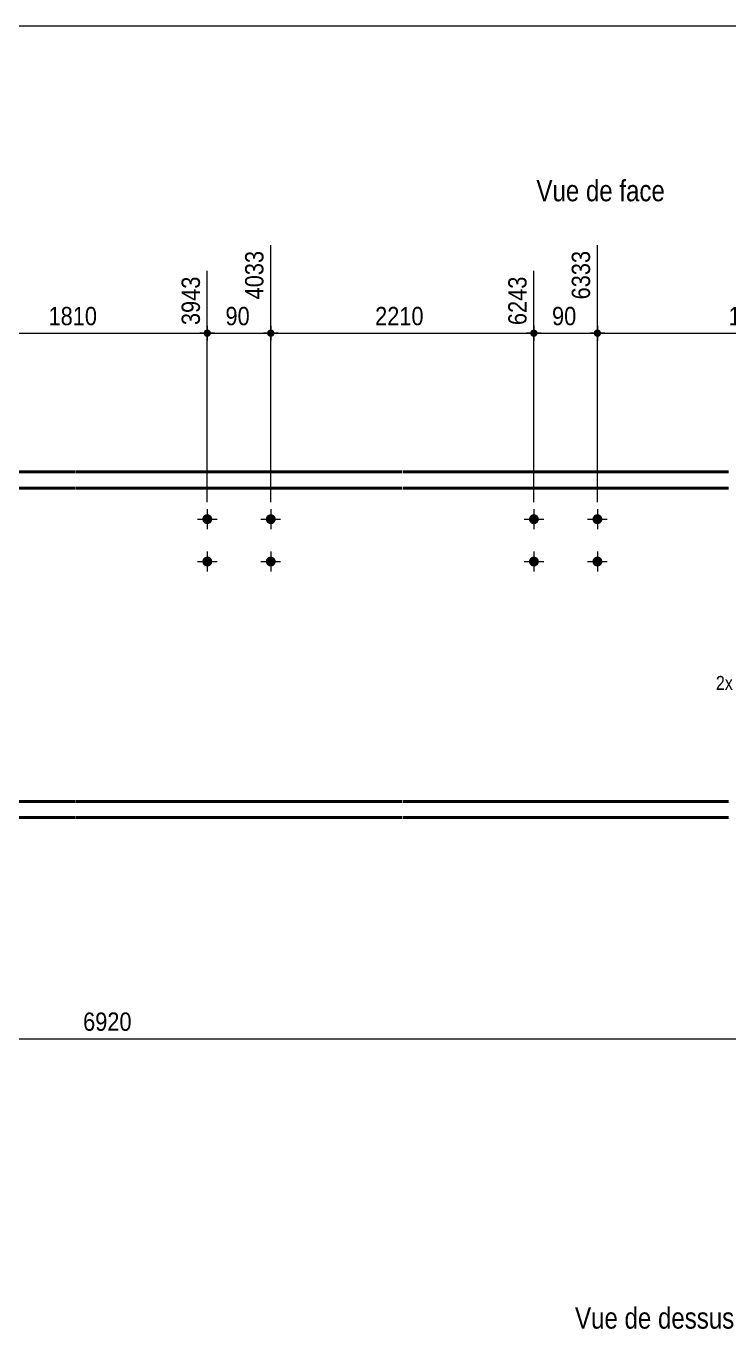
# Model space of a CAD drawing. Header units: millimetres. Extents: x 2 to 584, y 5 to 405.
# Drawn here: x 203.2 to 302.8, y 220.3 to 405 of the extents above; entities that cross this region are included whole.
import ezdxf

# ---------------------------------------------------------------- set-up
doc = ezdxf.new("R2010")
doc.units = ezdxf.units.MM
for name, color, linetype, lineweight in [('Autre type objet', 1, 'Continuous', 0), ('Boulon', 7, 'Continuous', 0), ('Cotation', 7, 'Continuous', 0), ('Feuille dessin', 5, 'Continuous', 0), ('Piece', 2, 'Continuous', 0), ('Repère pièce', 3, 'Continuous', 0)]:
    doc.layers.add(name, color=color, linetype=linetype, lineweight=lineweight)
doc.styles.add('ARIAL', font='ARIAL.TTF')
doc.styles.add('COMIC_SANS_MS', font='COMIC.TTF')

# ---------------------------------------------------------------- blocks, each defined once
blk = doc.blocks.new('*A10')
at = {"layer": 'Boulon'}
for points in [[(238.57, 335.08), (238.57, 335.04), (238.57, 335.01), (238.56, 334.97), (238.55, 334.94), (238.54, 334.91), (238.53, 334.87), (238.52, 334.84), (238.51, 334.81), (238.49, 334.78), (238.47, 334.75), (238.46, 334.72), (238.44, 334.69), (238.41, 334.67), (238.39, 334.64), (238.37, 334.62), (238.34, 334.59), (238.32, 334.57), (238.29, 334.55), (238.26, 334.53), (238.23, 334.51), (238.2, 334.49), (238.17, 334.48), (238.14, 334.46), (238.11, 334.45), (238.08, 334.44), (238.04, 334.43), (238.01, 334.42), (237.98, 334.42), (237.94, 334.41), (237.91, 334.41), (237.87, 334.41), (237.84, 334.41), (237.8, 334.41), (237.77, 334.42), (237.74, 334.42), (237.7, 334.43), (237.67, 334.44), (237.64, 334.45), (237.61, 334.46), (237.57, 334.48), (237.54, 334.49), (237.51, 334.51), (237.48, 334.53), (237.46, 334.55), (237.43, 334.57), (237.4, 334.59), (237.38, 334.62), (237.35, 334.64), (237.33, 334.67), (237.31, 334.69), (237.29, 334.72), (237.27, 334.75), (237.26, 334.78), (237.24, 334.81), (237.23, 334.84), (237.21, 334.87), (237.2, 334.91), (237.19, 334.94), (237.19, 334.97), (237.18, 335.01), (237.18, 335.04), (237.17, 335.08), (237.17, 335.11), (237.17, 335.14), (237.18, 335.18), (237.18, 335.21), (237.19, 335.25), (237.19, 335.28), (237.2, 335.31), (237.21, 335.35), (237.23, 335.38), (237.24, 335.41), (237.26, 335.44), (237.27, 335.47), (237.29, 335.5), (237.31, 335.53), (237.33, 335.55), (237.35, 335.58), (237.38, 335.61), (237.4, 335.63), (237.43, 335.65), (237.46, 335.67), (237.48, 335.69), (237.51, 335.71), (237.54, 335.73), (237.57, 335.74), (237.61, 335.76), (237.64, 335.77), (237.67, 335.78), (237.7, 335.79), (237.74, 335.8), (237.77, 335.8), (237.8, 335.81), (237.84, 335.81), (237.87, 335.81), (237.91, 335.81), (237.94, 335.81), (237.98, 335.8), (238.01, 335.8), (238.04, 335.79), (238.08, 335.78), (238.11, 335.77), (238.14, 335.76), (238.17, 335.74), (238.2, 335.73), (238.23, 335.71), (238.26, 335.69), (238.29, 335.67), (238.32, 335.65), (238.34, 335.63), (238.37, 335.61), (238.39, 335.58), (238.41, 335.55), (238.44, 335.53), (238.46, 335.5), (238.47, 335.47), (238.49, 335.44), (238.51, 335.41), (238.52, 335.38), (238.53, 335.35), (238.54, 335.31), (238.55, 335.28), (238.56, 335.25), (238.57, 335.21), (238.57, 335.18), (238.57, 335.14), (238.57, 335.11)], [(238.57, 329.08), (238.57, 329.04), (238.57, 329.01), (238.56, 328.97), (238.55, 328.94), (238.54, 328.91), (238.53, 328.87), (238.52, 328.84), (238.51, 328.81), (238.49, 328.78), (238.47, 328.75), (238.46, 328.72), (238.44, 328.69), (238.41, 328.67), (238.39, 328.64), (238.37, 328.62), (238.34, 328.59), (238.32, 328.57), (238.29, 328.55), (238.26, 328.53), (238.23, 328.51), (238.2, 328.49), (238.17, 328.48), (238.14, 328.46), (238.11, 328.45), (238.08, 328.44), (238.04, 328.43), (238.01, 328.42), (237.98, 328.42), (237.94, 328.41), (237.91, 328.41), (237.87, 328.41), (237.84, 328.41), (237.8, 328.41), (237.77, 328.42), (237.74, 328.42), (237.7, 328.43), (237.67, 328.44), (237.64, 328.45), (237.61, 328.46), (237.57, 328.48), (237.54, 328.49), (237.51, 328.51), (237.48, 328.53), (237.46, 328.55), (237.43, 328.57), (237.4, 328.59), (237.38, 328.62), (237.35, 328.64), (237.33, 328.67), (237.31, 328.69), (237.29, 328.72), (237.27, 328.75), (237.26, 328.78), (237.24, 328.81), (237.23, 328.84), (237.21, 328.87), (237.2, 328.91), (237.19, 328.94), (237.19, 328.97), (237.18, 329.01), (237.18, 329.04), (237.17, 329.08), (237.17, 329.11), (237.17, 329.14), (237.18, 329.18), (237.18, 329.21), (237.19, 329.25), (237.19, 329.28), (237.2, 329.31), (237.21, 329.35), (237.23, 329.38), (237.24, 329.41), (237.26, 329.44), (237.27, 329.47), (237.29, 329.5), (237.31, 329.53), (237.33, 329.55), (237.35, 329.58), (237.38, 329.61), (237.4, 329.63), (237.43, 329.65), (237.46, 329.67), (237.48, 329.69), (237.51, 329.71), (237.54, 329.73), (237.57, 329.74), (237.61, 329.76), (237.64, 329.77), (237.67, 329.78), (237.7, 329.79), (237.74, 329.8), (237.77, 329.8), (237.8, 329.81), (237.84, 329.81), (237.87, 329.81), (237.91, 329.81), (237.94, 329.81), (237.98, 329.8), (238.01, 329.8), (238.04, 329.79), (238.08, 329.78), (238.11, 329.77), (238.14, 329.76), (238.17, 329.74), (238.2, 329.73), (238.23, 329.71), (238.26, 329.69), (238.29, 329.67), (238.32, 329.65), (238.34, 329.63), (238.37, 329.61), (238.39, 329.58), (238.41, 329.55), (238.44, 329.53), (238.46, 329.5), (238.47, 329.47), (238.49, 329.44), (238.51, 329.41), (238.52, 329.38), (238.53, 329.35), (238.54, 329.31), (238.55, 329.28), (238.56, 329.25), (238.57, 329.21), (238.57, 329.18), (238.57, 329.14), (238.57, 329.11)]]:
    blk.add_hatch(color=256, dxfattribs=at).paths.add_polyline_path(points, flags=17)
at = {"layer": 'Boulon', "linetype": 'Continuous', "lineweight": 0}
for p, q in [((237.87, 336.51), (237.87, 333.71)), ((236.47, 335.11), (239.27, 335.11)), ((236.47, 329.11), (239.27, 329.11)), ((237.87, 330.51), (237.87, 327.71))]:
    blk.add_line(p, q, dxfattribs=at)
blk = doc.blocks.new('*A11')
at = {"layer": 'Boulon'}
for points in [[(229.57, 335.08), (229.57, 335.04), (229.57, 335.01), (229.56, 334.97), (229.55, 334.94), (229.54, 334.91), (229.53, 334.87), (229.52, 334.84), (229.51, 334.81), (229.49, 334.78), (229.47, 334.75), (229.46, 334.72), (229.44, 334.69), (229.41, 334.67), (229.39, 334.64), (229.37, 334.62), (229.34, 334.59), (229.32, 334.57), (229.29, 334.55), (229.26, 334.53), (229.23, 334.51), (229.2, 334.49), (229.17, 334.48), (229.14, 334.46), (229.11, 334.45), (229.08, 334.44), (229.04, 334.43), (229.01, 334.42), (228.98, 334.42), (228.94, 334.41), (228.91, 334.41), (228.87, 334.41), (228.84, 334.41), (228.8, 334.41), (228.77, 334.42), (228.74, 334.42), (228.7, 334.43), (228.67, 334.44), (228.64, 334.45), (228.61, 334.46), (228.57, 334.48), (228.54, 334.49), (228.51, 334.51), (228.48, 334.53), (228.46, 334.55), (228.43, 334.57), (228.4, 334.59), (228.38, 334.62), (228.35, 334.64), (228.33, 334.67), (228.31, 334.69), (228.29, 334.72), (228.27, 334.75), (228.26, 334.78), (228.24, 334.81), (228.23, 334.84), (228.21, 334.87), (228.2, 334.91), (228.19, 334.94), (228.19, 334.97), (228.18, 335.01), (228.18, 335.04), (228.17, 335.08), (228.17, 335.11), (228.17, 335.14), (228.18, 335.18), (228.18, 335.21), (228.19, 335.25), (228.19, 335.28), (228.2, 335.31), (228.21, 335.35), (228.23, 335.38), (228.24, 335.41), (228.26, 335.44), (228.27, 335.47), (228.29, 335.5), (228.31, 335.53), (228.33, 335.55), (228.35, 335.58), (228.38, 335.61), (228.4, 335.63), (228.43, 335.65), (228.46, 335.67), (228.48, 335.69), (228.51, 335.71), (228.54, 335.73), (228.57, 335.74), (228.61, 335.76), (228.64, 335.77), (228.67, 335.78), (228.7, 335.79), (228.74, 335.8), (228.77, 335.8), (228.8, 335.81), (228.84, 335.81), (228.87, 335.81), (228.91, 335.81), (228.94, 335.81), (228.98, 335.8), (229.01, 335.8), (229.04, 335.79), (229.08, 335.78), (229.11, 335.77), (229.14, 335.76), (229.17, 335.74), (229.2, 335.73), (229.23, 335.71), (229.26, 335.69), (229.29, 335.67), (229.32, 335.65), (229.34, 335.63), (229.37, 335.61), (229.39, 335.58), (229.41, 335.55), (229.44, 335.53), (229.46, 335.5), (229.47, 335.47), (229.49, 335.44), (229.51, 335.41), (229.52, 335.38), (229.53, 335.35), (229.54, 335.31), (229.55, 335.28), (229.56, 335.25), (229.57, 335.21), (229.57, 335.18), (229.57, 335.14), (229.57, 335.11)], [(229.57, 329.08), (229.57, 329.04), (229.57, 329.01), (229.56, 328.97), (229.55, 328.94), (229.54, 328.91), (229.53, 328.87), (229.52, 328.84), (229.51, 328.81), (229.49, 328.78), (229.47, 328.75), (229.46, 328.72), (229.44, 328.69), (229.41, 328.67), (229.39, 328.64), (229.37, 328.62), (229.34, 328.59), (229.32, 328.57), (229.29, 328.55), (229.26, 328.53), (229.23, 328.51), (229.2, 328.49), (229.17, 328.48), (229.14, 328.46), (229.11, 328.45), (229.08, 328.44), (229.04, 328.43), (229.01, 328.42), (228.98, 328.42), (228.94, 328.41), (228.91, 328.41), (228.87, 328.41), (228.84, 328.41), (228.8, 328.41), (228.77, 328.42), (228.74, 328.42), (228.7, 328.43), (228.67, 328.44), (228.64, 328.45), (228.61, 328.46), (228.57, 328.48), (228.54, 328.49), (228.51, 328.51), (228.48, 328.53), (228.46, 328.55), (228.43, 328.57), (228.4, 328.59), (228.38, 328.62), (228.35, 328.64), (228.33, 328.67), (228.31, 328.69), (228.29, 328.72), (228.27, 328.75), (228.26, 328.78), (228.24, 328.81), (228.23, 328.84), (228.21, 328.87), (228.2, 328.91), (228.19, 328.94), (228.19, 328.97), (228.18, 329.01), (228.18, 329.04), (228.17, 329.08), (228.17, 329.11), (228.17, 329.14), (228.18, 329.18), (228.18, 329.21), (228.19, 329.25), (228.19, 329.28), (228.2, 329.31), (228.21, 329.35), (228.23, 329.38), (228.24, 329.41), (228.26, 329.44), (228.27, 329.47), (228.29, 329.5), (228.31, 329.53), (228.33, 329.55), (228.35, 329.58), (228.38, 329.61), (228.4, 329.63), (228.43, 329.65), (228.46, 329.67), (228.48, 329.69), (228.51, 329.71), (228.54, 329.73), (228.57, 329.74), (228.61, 329.76), (228.64, 329.77), (228.67, 329.78), (228.7, 329.79), (228.74, 329.8), (228.77, 329.8), (228.8, 329.81), (228.84, 329.81), (228.87, 329.81), (228.91, 329.81), (228.94, 329.81), (228.98, 329.8), (229.01, 329.8), (229.04, 329.79), (229.08, 329.78), (229.11, 329.77), (229.14, 329.76), (229.17, 329.74), (229.2, 329.73), (229.23, 329.71), (229.26, 329.69), (229.29, 329.67), (229.32, 329.65), (229.34, 329.63), (229.37, 329.61), (229.39, 329.58), (229.41, 329.55), (229.44, 329.53), (229.46, 329.5), (229.47, 329.47), (229.49, 329.44), (229.51, 329.41), (229.52, 329.38), (229.53, 329.35), (229.54, 329.31), (229.55, 329.28), (229.56, 329.25), (229.57, 329.21), (229.57, 329.18), (229.57, 329.14), (229.57, 329.11)]]:
    blk.add_hatch(color=256, dxfattribs=at).paths.add_polyline_path(points, flags=17)
at = {"layer": 'Boulon', "linetype": 'Continuous', "lineweight": 0}
for p, q in [((228.87, 336.51), (228.87, 333.71)), ((227.47, 335.11), (230.27, 335.11)), ((227.47, 329.11), (230.27, 329.11)), ((228.87, 330.51), (228.87, 327.71))]:
    blk.add_line(p, q, dxfattribs=at)
blk = doc.blocks.new('*A12')
at = {"layer": 'Boulon'}
for points in [[(284.87, 335.08), (284.86, 335.04), (284.86, 335.01), (284.85, 334.97), (284.85, 334.94), (284.84, 334.91), (284.83, 334.87), (284.81, 334.84), (284.8, 334.81), (284.78, 334.78), (284.77, 334.75), (284.75, 334.72), (284.73, 334.69), (284.71, 334.67), (284.69, 334.64), (284.66, 334.62), (284.64, 334.59), (284.61, 334.57), (284.58, 334.55), (284.56, 334.53), (284.53, 334.51), (284.5, 334.49), (284.47, 334.48), (284.44, 334.46), (284.4, 334.45), (284.37, 334.44), (284.34, 334.43), (284.3, 334.42), (284.27, 334.42), (284.24, 334.41), (284.2, 334.41), (284.17, 334.41), (284.13, 334.41), (284.1, 334.41), (284.06, 334.42), (284.03, 334.42), (284, 334.43), (283.96, 334.44), (283.93, 334.45), (283.9, 334.46), (283.87, 334.48), (283.84, 334.49), (283.81, 334.51), (283.78, 334.53), (283.75, 334.55), (283.72, 334.57), (283.7, 334.59), (283.67, 334.62), (283.65, 334.64), (283.63, 334.67), (283.61, 334.69), (283.59, 334.72), (283.57, 334.75), (283.55, 334.78), (283.53, 334.81), (283.52, 334.84), (283.51, 334.87), (283.5, 334.91), (283.49, 334.94), (283.48, 334.97), (283.47, 335.01), (283.47, 335.04), (283.47, 335.08), (283.47, 335.11), (283.47, 335.14), (283.47, 335.18), (283.47, 335.21), (283.48, 335.25), (283.49, 335.28), (283.5, 335.31), (283.51, 335.35), (283.52, 335.38), (283.53, 335.41), (283.55, 335.44), (283.57, 335.47), (283.59, 335.5), (283.61, 335.53), (283.63, 335.55), (283.65, 335.58), (283.67, 335.61), (283.7, 335.63), (283.72, 335.65), (283.75, 335.67), (283.78, 335.69), (283.81, 335.71), (283.84, 335.73), (283.87, 335.74), (283.9, 335.76), (283.93, 335.77), (283.96, 335.78), (284, 335.79), (284.03, 335.8), (284.06, 335.8), (284.1, 335.81), (284.13, 335.81), (284.17, 335.81), (284.2, 335.81), (284.24, 335.81), (284.27, 335.8), (284.3, 335.8), (284.34, 335.79), (284.37, 335.78), (284.4, 335.77), (284.44, 335.76), (284.47, 335.74), (284.5, 335.73), (284.53, 335.71), (284.56, 335.69), (284.58, 335.67), (284.61, 335.65), (284.64, 335.63), (284.66, 335.61), (284.69, 335.58), (284.71, 335.55), (284.73, 335.53), (284.75, 335.5), (284.77, 335.47), (284.78, 335.44), (284.8, 335.41), (284.81, 335.38), (284.83, 335.35), (284.84, 335.31), (284.85, 335.28), (284.85, 335.25), (284.86, 335.21), (284.86, 335.18), (284.87, 335.14), (284.87, 335.11)], [(284.87, 329.08), (284.86, 329.04), (284.86, 329.01), (284.85, 328.97), (284.85, 328.94), (284.84, 328.91), (284.83, 328.87), (284.81, 328.84), (284.8, 328.81), (284.78, 328.78), (284.77, 328.75), (284.75, 328.72), (284.73, 328.69), (284.71, 328.67), (284.69, 328.64), (284.66, 328.62), (284.64, 328.59), (284.61, 328.57), (284.58, 328.55), (284.56, 328.53), (284.53, 328.51), (284.5, 328.49), (284.47, 328.48), (284.44, 328.46), (284.4, 328.45), (284.37, 328.44), (284.34, 328.43), (284.3, 328.42), (284.27, 328.42), (284.24, 328.41), (284.2, 328.41), (284.17, 328.41), (284.13, 328.41), (284.1, 328.41), (284.06, 328.42), (284.03, 328.42), (284, 328.43), (283.96, 328.44), (283.93, 328.45), (283.9, 328.46), (283.87, 328.48), (283.84, 328.49), (283.81, 328.51), (283.78, 328.53), (283.75, 328.55), (283.72, 328.57), (283.7, 328.59), (283.67, 328.62), (283.65, 328.64), (283.63, 328.67), (283.61, 328.69), (283.59, 328.72), (283.57, 328.75), (283.55, 328.78), (283.53, 328.81), (283.52, 328.84), (283.51, 328.87), (283.5, 328.91), (283.49, 328.94), (283.48, 328.97), (283.47, 329.01), (283.47, 329.04), (283.47, 329.08), (283.47, 329.11), (283.47, 329.14), (283.47, 329.18), (283.47, 329.21), (283.48, 329.25), (283.49, 329.28), (283.5, 329.31), (283.51, 329.35), (283.52, 329.38), (283.53, 329.41), (283.55, 329.44), (283.57, 329.47), (283.59, 329.5), (283.61, 329.53), (283.63, 329.55), (283.65, 329.58), (283.67, 329.61), (283.7, 329.63), (283.72, 329.65), (283.75, 329.67), (283.78, 329.69), (283.81, 329.71), (283.84, 329.73), (283.87, 329.74), (283.9, 329.76), (283.93, 329.77), (283.96, 329.78), (284, 329.79), (284.03, 329.8), (284.06, 329.8), (284.1, 329.81), (284.13, 329.81), (284.17, 329.81), (284.2, 329.81), (284.24, 329.81), (284.27, 329.8), (284.3, 329.8), (284.34, 329.79), (284.37, 329.78), (284.4, 329.77), (284.44, 329.76), (284.47, 329.74), (284.5, 329.73), (284.53, 329.71), (284.56, 329.69), (284.58, 329.67), (284.61, 329.65), (284.64, 329.63), (284.66, 329.61), (284.69, 329.58), (284.71, 329.55), (284.73, 329.53), (284.75, 329.5), (284.77, 329.47), (284.78, 329.44), (284.8, 329.41), (284.81, 329.38), (284.83, 329.35), (284.84, 329.31), (284.85, 329.28), (284.85, 329.25), (284.86, 329.21), (284.86, 329.18), (284.87, 329.14), (284.87, 329.11)]]:
    blk.add_hatch(color=256, dxfattribs=at).paths.add_polyline_path(points, flags=17)
at = {"layer": 'Boulon', "linetype": 'Continuous', "lineweight": 0}
for p, q in [((284.17, 336.51), (284.17, 333.71)), ((282.77, 335.11), (285.57, 335.11)), ((282.77, 329.11), (285.57, 329.11)), ((284.17, 330.51), (284.17, 327.71))]:
    blk.add_line(p, q, dxfattribs=at)
blk = doc.blocks.new('*A13')
at = {"layer": 'Boulon'}
for points in [[(275.87, 335.08), (275.86, 335.04), (275.86, 335.01), (275.85, 334.97), (275.85, 334.94), (275.84, 334.91), (275.83, 334.87), (275.81, 334.84), (275.8, 334.81), (275.78, 334.78), (275.77, 334.75), (275.75, 334.72), (275.73, 334.69), (275.71, 334.67), (275.69, 334.64), (275.66, 334.62), (275.64, 334.59), (275.61, 334.57), (275.58, 334.55), (275.56, 334.53), (275.53, 334.51), (275.5, 334.49), (275.47, 334.48), (275.44, 334.46), (275.4, 334.45), (275.37, 334.44), (275.34, 334.43), (275.3, 334.42), (275.27, 334.42), (275.24, 334.41), (275.2, 334.41), (275.17, 334.41), (275.13, 334.41), (275.1, 334.41), (275.06, 334.42), (275.03, 334.42), (275, 334.43), (274.96, 334.44), (274.93, 334.45), (274.9, 334.46), (274.87, 334.48), (274.84, 334.49), (274.81, 334.51), (274.78, 334.53), (274.75, 334.55), (274.72, 334.57), (274.7, 334.59), (274.67, 334.62), (274.65, 334.64), (274.63, 334.67), (274.61, 334.69), (274.59, 334.72), (274.57, 334.75), (274.55, 334.78), (274.53, 334.81), (274.52, 334.84), (274.51, 334.87), (274.5, 334.91), (274.49, 334.94), (274.48, 334.97), (274.47, 335.01), (274.47, 335.04), (274.47, 335.08), (274.47, 335.11), (274.47, 335.14), (274.47, 335.18), (274.47, 335.21), (274.48, 335.25), (274.49, 335.28), (274.5, 335.31), (274.51, 335.35), (274.52, 335.38), (274.53, 335.41), (274.55, 335.44), (274.57, 335.47), (274.59, 335.5), (274.61, 335.53), (274.63, 335.55), (274.65, 335.58), (274.67, 335.61), (274.7, 335.63), (274.72, 335.65), (274.75, 335.67), (274.78, 335.69), (274.81, 335.71), (274.84, 335.73), (274.87, 335.74), (274.9, 335.76), (274.93, 335.77), (274.96, 335.78), (275, 335.79), (275.03, 335.8), (275.06, 335.8), (275.1, 335.81), (275.13, 335.81), (275.17, 335.81), (275.2, 335.81), (275.24, 335.81), (275.27, 335.8), (275.3, 335.8), (275.34, 335.79), (275.37, 335.78), (275.4, 335.77), (275.44, 335.76), (275.47, 335.74), (275.5, 335.73), (275.53, 335.71), (275.56, 335.69), (275.58, 335.67), (275.61, 335.65), (275.64, 335.63), (275.66, 335.61), (275.69, 335.58), (275.71, 335.55), (275.73, 335.53), (275.75, 335.5), (275.77, 335.47), (275.78, 335.44), (275.8, 335.41), (275.81, 335.38), (275.83, 335.35), (275.84, 335.31), (275.85, 335.28), (275.85, 335.25), (275.86, 335.21), (275.86, 335.18), (275.87, 335.14), (275.87, 335.11)], [(275.87, 329.08), (275.86, 329.04), (275.86, 329.01), (275.85, 328.97), (275.85, 328.94), (275.84, 328.91), (275.83, 328.87), (275.81, 328.84), (275.8, 328.81), (275.78, 328.78), (275.77, 328.75), (275.75, 328.72), (275.73, 328.69), (275.71, 328.67), (275.69, 328.64), (275.66, 328.62), (275.64, 328.59), (275.61, 328.57), (275.58, 328.55), (275.56, 328.53), (275.53, 328.51), (275.5, 328.49), (275.47, 328.48), (275.44, 328.46), (275.4, 328.45), (275.37, 328.44), (275.34, 328.43), (275.3, 328.42), (275.27, 328.42), (275.24, 328.41), (275.2, 328.41), (275.17, 328.41), (275.13, 328.41), (275.1, 328.41), (275.06, 328.42), (275.03, 328.42), (275, 328.43), (274.96, 328.44), (274.93, 328.45), (274.9, 328.46), (274.87, 328.48), (274.84, 328.49), (274.81, 328.51), (274.78, 328.53), (274.75, 328.55), (274.72, 328.57), (274.7, 328.59), (274.67, 328.62), (274.65, 328.64), (274.63, 328.67), (274.61, 328.69), (274.59, 328.72), (274.57, 328.75), (274.55, 328.78), (274.53, 328.81), (274.52, 328.84), (274.51, 328.87), (274.5, 328.91), (274.49, 328.94), (274.48, 328.97), (274.47, 329.01), (274.47, 329.04), (274.47, 329.08), (274.47, 329.11), (274.47, 329.14), (274.47, 329.18), (274.47, 329.21), (274.48, 329.25), (274.49, 329.28), (274.5, 329.31), (274.51, 329.35), (274.52, 329.38), (274.53, 329.41), (274.55, 329.44), (274.57, 329.47), (274.59, 329.5), (274.61, 329.53), (274.63, 329.55), (274.65, 329.58), (274.67, 329.61), (274.7, 329.63), (274.72, 329.65), (274.75, 329.67), (274.78, 329.69), (274.81, 329.71), (274.84, 329.73), (274.87, 329.74), (274.9, 329.76), (274.93, 329.77), (274.96, 329.78), (275, 329.79), (275.03, 329.8), (275.06, 329.8), (275.1, 329.81), (275.13, 329.81), (275.17, 329.81), (275.2, 329.81), (275.24, 329.81), (275.27, 329.8), (275.3, 329.8), (275.34, 329.79), (275.37, 329.78), (275.4, 329.77), (275.44, 329.76), (275.47, 329.74), (275.5, 329.73), (275.53, 329.71), (275.56, 329.69), (275.58, 329.67), (275.61, 329.65), (275.64, 329.63), (275.66, 329.61), (275.69, 329.58), (275.71, 329.55), (275.73, 329.53), (275.75, 329.5), (275.77, 329.47), (275.78, 329.44), (275.8, 329.41), (275.81, 329.38), (275.83, 329.35), (275.84, 329.31), (275.85, 329.28), (275.85, 329.25), (275.86, 329.21), (275.86, 329.18), (275.87, 329.14), (275.87, 329.11)]]:
    blk.add_hatch(color=256, dxfattribs=at).paths.add_polyline_path(points, flags=17)
at = {"layer": 'Boulon', "linetype": 'Continuous', "lineweight": 0}
for p, q in [((275.17, 336.51), (275.17, 333.71)), ((273.77, 335.11), (276.57, 335.11)), ((273.77, 329.11), (276.57, 329.11)), ((275.17, 330.51), (275.17, 327.71))]:
    blk.add_line(p, q, dxfattribs=at)
blk = doc.blocks.new('*A19')
at = {"layer": 'Piece', "color": 2, "linetype": 'Continuous', "lineweight": 40}
for p, q in [((163.982535, 341.810591), (210.176466, 341.810591)), ((210.276466, 341.810591), (256.470397, 341.810591)), ((256.570397, 341.810591), (302.764328, 341.810591)), ((210.176466, 339.510591), (163.982535, 339.510591)), ((256.470397, 339.510591), (210.276466, 339.510591)), ((302.764328, 339.510591), (256.570397, 339.510591)), ((210.176466, 295.110591), (163.982535, 295.110591)), ((256.470397, 295.110591), (210.276466, 295.110591)), ((302.764328, 295.110591), (256.570397, 295.110591)), ((163.982535, 292.810591), (210.176466, 292.810591)), ((210.276466, 292.810591), (256.470397, 292.810591)), ((256.570397, 292.810591), (302.764328, 292.810591))]:
    blk.add_line(p, q, dxfattribs=at)
blk = doc.blocks.new('*A63')
at = {"layer": 'Feuille dessin', "linetype": 'Continuous', "lineweight": 0}
blk.add_line((579, 405), (5, 405), dxfattribs=at)
blk = doc.blocks.new('*A70')
at = {"layer": 'Cotation'}
for points in [[(284.14, 360.96), (284.12, 360.96), (284.09, 360.96), (284.07, 360.97), (284.04, 360.97), (284.02, 360.98), (283.99, 360.99), (283.97, 361), (283.95, 361.01), (283.92, 361.02), (283.9, 361.03), (283.88, 361.04), (283.86, 361.06), (283.84, 361.07), (283.82, 361.09), (283.8, 361.11), (283.78, 361.13), (283.77, 361.15), (283.75, 361.17), (283.73, 361.19), (283.72, 361.21), (283.71, 361.23), (283.7, 361.25), (283.69, 361.28), (283.68, 361.3), (283.67, 361.32), (283.66, 361.35), (283.66, 361.37), (283.65, 361.4), (283.65, 361.42), (283.65, 361.45), (283.65, 361.48), (283.65, 361.5), (283.65, 361.53), (283.65, 361.55), (283.66, 361.58), (283.66, 361.6), (283.67, 361.63), (283.68, 361.65), (283.69, 361.67), (283.7, 361.7), (283.71, 361.72), (283.72, 361.74), (283.73, 361.76), (283.75, 361.79), (283.77, 361.81), (283.78, 361.82), (283.8, 361.84), (283.82, 361.86), (283.84, 361.88), (283.86, 361.89), (283.88, 361.91), (283.9, 361.92), (283.92, 361.93), (283.95, 361.95), (283.97, 361.96), (283.99, 361.97), (284.02, 361.97), (284.04, 361.98), (284.07, 361.99), (284.09, 361.99), (284.12, 361.99), (284.14, 362), (284.17, 362), (284.19, 362), (284.22, 361.99), (284.24, 361.99), (284.27, 361.99), (284.29, 361.98), (284.32, 361.97), (284.34, 361.97), (284.37, 361.96), (284.39, 361.95), (284.41, 361.93), (284.43, 361.92), (284.46, 361.91), (284.48, 361.89), (284.5, 361.88), (284.52, 361.86), (284.54, 361.84), (284.55, 361.82), (284.57, 361.81), (284.59, 361.79), (284.6, 361.76), (284.61, 361.74), (284.63, 361.72), (284.64, 361.7), (284.65, 361.67), (284.66, 361.65), (284.66, 361.63), (284.67, 361.6), (284.68, 361.58), (284.68, 361.55), (284.68, 361.53), (284.69, 361.5), (284.69, 361.48), (284.69, 361.45), (284.68, 361.42), (284.68, 361.4), (284.68, 361.37), (284.67, 361.35), (284.66, 361.32), (284.66, 361.3), (284.65, 361.28), (284.64, 361.25), (284.63, 361.23), (284.61, 361.21), (284.6, 361.19), (284.59, 361.17), (284.57, 361.15), (284.55, 361.13), (284.54, 361.11), (284.52, 361.09), (284.5, 361.07), (284.48, 361.06), (284.46, 361.04), (284.43, 361.03), (284.41, 361.02), (284.39, 361.01), (284.37, 361), (284.34, 360.99), (284.32, 360.98), (284.29, 360.97), (284.27, 360.97), (284.24, 360.96), (284.22, 360.96), (284.19, 360.96), (284.17, 360.96)], [(329.04, 360.96), (329.01, 360.96), (328.99, 360.96), (328.96, 360.97), (328.94, 360.97), (328.91, 360.98), (328.89, 360.99), (328.87, 361), (328.84, 361.01), (328.82, 361.02), (328.8, 361.03), (328.78, 361.04), (328.75, 361.06), (328.73, 361.07), (328.72, 361.09), (328.7, 361.11), (328.68, 361.13), (328.66, 361.15), (328.65, 361.17), (328.63, 361.19), (328.62, 361.21), (328.61, 361.23), (328.59, 361.25), (328.58, 361.28), (328.57, 361.3), (328.57, 361.32), (328.56, 361.35), (328.55, 361.37), (328.55, 361.4), (328.55, 361.42), (328.54, 361.45), (328.54, 361.48), (328.54, 361.5), (328.55, 361.53), (328.55, 361.55), (328.55, 361.58), (328.56, 361.6), (328.57, 361.63), (328.57, 361.65), (328.58, 361.67), (328.59, 361.7), (328.61, 361.72), (328.62, 361.74), (328.63, 361.76), (328.65, 361.79), (328.66, 361.81), (328.68, 361.82), (328.7, 361.84), (328.72, 361.86), (328.73, 361.88), (328.75, 361.89), (328.78, 361.91), (328.8, 361.92), (328.82, 361.93), (328.84, 361.95), (328.87, 361.96), (328.89, 361.97), (328.91, 361.97), (328.94, 361.98), (328.96, 361.99), (328.99, 361.99), (329.01, 361.99), (329.04, 362), (329.06, 362), (329.09, 362), (329.12, 361.99), (329.14, 361.99), (329.17, 361.99), (329.19, 361.98), (329.22, 361.97), (329.24, 361.97), (329.26, 361.96), (329.29, 361.95), (329.31, 361.93), (329.33, 361.92), (329.35, 361.91), (329.37, 361.89), (329.39, 361.88), (329.41, 361.86), (329.43, 361.84), (329.45, 361.82), (329.47, 361.81), (329.48, 361.79), (329.5, 361.76), (329.51, 361.74), (329.52, 361.72), (329.53, 361.7), (329.54, 361.67), (329.55, 361.65), (329.56, 361.63), (329.57, 361.6), (329.57, 361.58), (329.58, 361.55), (329.58, 361.53), (329.58, 361.5), (329.58, 361.48), (329.58, 361.45), (329.58, 361.42), (329.58, 361.4), (329.57, 361.37), (329.57, 361.35), (329.56, 361.32), (329.55, 361.3), (329.54, 361.28), (329.53, 361.25), (329.52, 361.23), (329.51, 361.21), (329.5, 361.19), (329.48, 361.17), (329.47, 361.15), (329.45, 361.13), (329.43, 361.11), (329.41, 361.09), (329.39, 361.07), (329.37, 361.06), (329.35, 361.04), (329.33, 361.03), (329.31, 361.02), (329.29, 361.01), (329.26, 361), (329.24, 360.99), (329.22, 360.98), (329.19, 360.97), (329.17, 360.97), (329.14, 360.96), (329.12, 360.96), (329.09, 360.96), (329.06, 360.96)]]:
    blk.add_hatch(color=256, dxfattribs=at).paths.add_polyline_path(points, flags=17)
at = {"layer": 'Cotation', "linetype": 'Continuous', "lineweight": 0}
for p, q in [((284.17, 337.51), (284.17, 373.97)), ((329.06, 340.51), (329.06, 370.33)), ((284.17, 362.52), (284.17, 360.44)), ((329.06, 362.52), (329.06, 360.44)), ((285.21, 361.48), (283.13, 361.48)), ((284.17, 361.48), (283.13, 361.48)), ((284.17, 361.48), (329.06, 361.48)), ((330.1, 361.48), (328.02, 361.48)), ((329.06, 361.48), (330.1, 361.48))]:
    blk.add_line(p, q, dxfattribs=at)
at = {"layer": 'Cotation'}
for p in [(284.17, 361.48), (329.06, 361.48)]:
    blk.add_point(p, dxfattribs=at)
at = {"layer": 'Cotation', "style": 'ARIAL', "width": 0.85}
blk.add_text('7444', height=2.6, rotation=90.0002, dxfattribs=at).set_placement((328.02, 362.62))
blk.add_text('1111', height=2.6, dxfattribs=at).set_placement((302.76, 362.6))
blk = doc.blocks.new('*A87')
at = {"layer": 'Repère pièce', "linetype": 'Continuous', "lineweight": 0}
for p, q in [((329.812634, 316.228636), (325.295279, 312.752423)), ((306.362661, 314.002423), (320.095279, 314.002423)), ((325.295279, 312.752423), (322.295279, 312.752423)), ((320.095279, 310.802423), (306.362661, 310.802423))]:
    blk.add_line(p, q, dxfattribs=at)
for centre, start, end in [((306.362661, 312.402423), 90, 270), ((320.095279, 312.402423), 270, 90)]:
    blk.add_arc(centre, 1.6, start, end, dxfattribs=at)
at = {"layer": 'Repère pièce', "style": 'COMIC_SANS_MS', "width": 0.85}
for s, p in [('2x', (300.960513, 310.902423)), ('79', (306.962661, 311.402423)), ('AV/', (310.818521, 311.402423)), ('AR', (315.868326, 311.402423))]:
    blk.add_text(s, height=2, dxfattribs=at).set_placement(p)
blk = doc.blocks.new('*A88')
at = {"layer": 'Autre type objet', "style": 'COMIC_SANS_MS', "width": 0.85}
blk.add_text('Vue de face', height=3, dxfattribs=at).set_placement((275.527012, 380.167744))
blk = doc.blocks.new('*A97')
at = {"layer": 'Cotation', "linetype": 'Continuous', "lineweight": 0}
blk.add_line((108.69, 261.48), (321.56, 261.48), dxfattribs=at)
at = {"layer": 'Cotation', "style": 'ARIAL', "width": 0.85}
blk.add_text('6920', height=2.6, dxfattribs=at).set_placement((211.27, 262.6))
blk = doc.blocks.new('*A108')
at = {"layer": 'Cotation'}
for points in [[(191.55, 360.96), (191.53, 360.96), (191.5, 360.96), (191.48, 360.97), (191.45, 360.97), (191.43, 360.98), (191.4, 360.99), (191.38, 361), (191.36, 361.01), (191.33, 361.02), (191.31, 361.03), (191.29, 361.04), (191.27, 361.06), (191.25, 361.07), (191.23, 361.09), (191.21, 361.11), (191.19, 361.13), (191.18, 361.15), (191.16, 361.17), (191.15, 361.19), (191.13, 361.21), (191.12, 361.23), (191.11, 361.25), (191.1, 361.28), (191.09, 361.3), (191.08, 361.32), (191.08, 361.35), (191.07, 361.37), (191.07, 361.4), (191.06, 361.42), (191.06, 361.45), (191.06, 361.48), (191.06, 361.5), (191.06, 361.53), (191.07, 361.55), (191.07, 361.58), (191.08, 361.6), (191.08, 361.63), (191.09, 361.65), (191.1, 361.67), (191.11, 361.7), (191.12, 361.72), (191.13, 361.74), (191.15, 361.76), (191.16, 361.79), (191.18, 361.81), (191.19, 361.82), (191.21, 361.84), (191.23, 361.86), (191.25, 361.88), (191.27, 361.89), (191.29, 361.91), (191.31, 361.92), (191.33, 361.93), (191.36, 361.95), (191.38, 361.96), (191.4, 361.97), (191.43, 361.97), (191.45, 361.98), (191.48, 361.99), (191.5, 361.99), (191.53, 361.99), (191.55, 362), (191.58, 362), (191.61, 362), (191.63, 361.99), (191.66, 361.99), (191.68, 361.99), (191.71, 361.98), (191.73, 361.97), (191.75, 361.97), (191.78, 361.96), (191.8, 361.95), (191.82, 361.93), (191.85, 361.92), (191.87, 361.91), (191.89, 361.89), (191.91, 361.88), (191.93, 361.86), (191.95, 361.84), (191.96, 361.82), (191.98, 361.81), (192, 361.79), (192.01, 361.76), (192.03, 361.74), (192.04, 361.72), (192.05, 361.7), (192.06, 361.67), (192.07, 361.65), (192.08, 361.63), (192.08, 361.6), (192.09, 361.58), (192.09, 361.55), (192.1, 361.53), (192.1, 361.5), (192.1, 361.48), (192.1, 361.45), (192.1, 361.42), (192.09, 361.4), (192.09, 361.37), (192.08, 361.35), (192.08, 361.32), (192.07, 361.3), (192.06, 361.28), (192.05, 361.25), (192.04, 361.23), (192.03, 361.21), (192.01, 361.19), (192, 361.17), (191.98, 361.15), (191.96, 361.13), (191.95, 361.11), (191.93, 361.09), (191.91, 361.07), (191.89, 361.06), (191.87, 361.04), (191.85, 361.03), (191.82, 361.02), (191.8, 361.01), (191.78, 361), (191.75, 360.99), (191.73, 360.98), (191.71, 360.97), (191.68, 360.97), (191.66, 360.96), (191.63, 360.96), (191.61, 360.96), (191.58, 360.96)], [(228.85, 360.96), (228.82, 360.96), (228.8, 360.96), (228.77, 360.97), (228.75, 360.97), (228.72, 360.98), (228.7, 360.99), (228.67, 361), (228.65, 361.01), (228.63, 361.02), (228.61, 361.03), (228.58, 361.04), (228.56, 361.06), (228.54, 361.07), (228.52, 361.09), (228.51, 361.11), (228.49, 361.13), (228.47, 361.15), (228.46, 361.17), (228.44, 361.19), (228.43, 361.21), (228.41, 361.23), (228.4, 361.25), (228.39, 361.28), (228.38, 361.3), (228.38, 361.32), (228.37, 361.35), (228.36, 361.37), (228.36, 361.4), (228.36, 361.42), (228.35, 361.45), (228.35, 361.48), (228.35, 361.5), (228.36, 361.53), (228.36, 361.55), (228.36, 361.58), (228.37, 361.6), (228.38, 361.63), (228.38, 361.65), (228.39, 361.67), (228.4, 361.7), (228.41, 361.72), (228.43, 361.74), (228.44, 361.76), (228.46, 361.79), (228.47, 361.81), (228.49, 361.82), (228.51, 361.84), (228.52, 361.86), (228.54, 361.88), (228.56, 361.89), (228.58, 361.91), (228.61, 361.92), (228.63, 361.93), (228.65, 361.95), (228.67, 361.96), (228.7, 361.97), (228.72, 361.97), (228.75, 361.98), (228.77, 361.99), (228.8, 361.99), (228.82, 361.99), (228.85, 362), (228.87, 362), (228.9, 362), (228.92, 361.99), (228.95, 361.99), (228.97, 361.99), (229, 361.98), (229.02, 361.97), (229.05, 361.97), (229.07, 361.96), (229.1, 361.95), (229.12, 361.93), (229.14, 361.92), (229.16, 361.91), (229.18, 361.89), (229.2, 361.88), (229.22, 361.86), (229.24, 361.84), (229.26, 361.82), (229.28, 361.81), (229.29, 361.79), (229.31, 361.76), (229.32, 361.74), (229.33, 361.72), (229.34, 361.7), (229.35, 361.67), (229.36, 361.65), (229.37, 361.63), (229.38, 361.6), (229.38, 361.58), (229.39, 361.55), (229.39, 361.53), (229.39, 361.5), (229.39, 361.48), (229.39, 361.45), (229.39, 361.42), (229.39, 361.4), (229.38, 361.37), (229.38, 361.35), (229.37, 361.32), (229.36, 361.3), (229.35, 361.28), (229.34, 361.25), (229.33, 361.23), (229.32, 361.21), (229.31, 361.19), (229.29, 361.17), (229.28, 361.15), (229.26, 361.13), (229.24, 361.11), (229.22, 361.09), (229.2, 361.07), (229.18, 361.06), (229.16, 361.04), (229.14, 361.03), (229.12, 361.02), (229.1, 361.01), (229.07, 361), (229.05, 360.99), (229.02, 360.98), (229, 360.97), (228.97, 360.97), (228.95, 360.96), (228.92, 360.96), (228.9, 360.96), (228.87, 360.96)]]:
    blk.add_hatch(color=256, dxfattribs=at).paths.add_polyline_path(points, flags=17)
at = {"layer": 'Cotation', "linetype": 'Continuous', "lineweight": 0}
for p, q in [((191.58, 337.61), (191.58, 373.97)), ((228.87, 337.51), (228.87, 370.33)), ((191.58, 362.52), (191.58, 360.44)), ((228.87, 362.52), (228.87, 360.44)), ((192.62, 361.48), (190.54, 361.48)), ((191.58, 361.48), (190.54, 361.48)), ((191.58, 361.48), (228.87, 361.48)), ((229.91, 361.48), (227.83, 361.48)), ((228.87, 361.48), (229.91, 361.48))]:
    blk.add_line(p, q, dxfattribs=at)
at = {"layer": 'Cotation'}
for p in [(191.58, 361.48), (228.87, 361.48)]:
    blk.add_point(p, dxfattribs=at)
at = {"layer": 'Cotation', "style": 'ARIAL', "width": 0.85}
blk.add_text('3943', height=2.6, rotation=90.0002, dxfattribs=at).set_placement((227.83, 362.62))
blk.add_text('1810', height=2.6, dxfattribs=at).set_placement((206.37, 362.6))
blk = doc.blocks.new('*A109')
at = {"layer": 'Cotation'}
for points in [[(228.85, 360.96), (228.82, 360.96), (228.8, 360.96), (228.77, 360.97), (228.75, 360.97), (228.72, 360.98), (228.7, 360.99), (228.67, 361), (228.65, 361.01), (228.63, 361.02), (228.61, 361.03), (228.58, 361.04), (228.56, 361.06), (228.54, 361.07), (228.52, 361.09), (228.51, 361.11), (228.49, 361.13), (228.47, 361.15), (228.46, 361.17), (228.44, 361.19), (228.43, 361.21), (228.41, 361.23), (228.4, 361.25), (228.39, 361.28), (228.38, 361.3), (228.38, 361.32), (228.37, 361.35), (228.36, 361.37), (228.36, 361.4), (228.36, 361.42), (228.35, 361.45), (228.35, 361.48), (228.35, 361.5), (228.36, 361.53), (228.36, 361.55), (228.36, 361.58), (228.37, 361.6), (228.38, 361.63), (228.38, 361.65), (228.39, 361.67), (228.4, 361.7), (228.41, 361.72), (228.43, 361.74), (228.44, 361.76), (228.46, 361.79), (228.47, 361.81), (228.49, 361.82), (228.51, 361.84), (228.52, 361.86), (228.54, 361.88), (228.56, 361.89), (228.58, 361.91), (228.61, 361.92), (228.63, 361.93), (228.65, 361.95), (228.67, 361.96), (228.7, 361.97), (228.72, 361.97), (228.75, 361.98), (228.77, 361.99), (228.8, 361.99), (228.82, 361.99), (228.85, 362), (228.87, 362), (228.9, 362), (228.92, 361.99), (228.95, 361.99), (228.97, 361.99), (229, 361.98), (229.02, 361.97), (229.05, 361.97), (229.07, 361.96), (229.1, 361.95), (229.12, 361.93), (229.14, 361.92), (229.16, 361.91), (229.18, 361.89), (229.2, 361.88), (229.22, 361.86), (229.24, 361.84), (229.26, 361.82), (229.28, 361.81), (229.29, 361.79), (229.31, 361.76), (229.32, 361.74), (229.33, 361.72), (229.34, 361.7), (229.35, 361.67), (229.36, 361.65), (229.37, 361.63), (229.38, 361.6), (229.38, 361.58), (229.39, 361.55), (229.39, 361.53), (229.39, 361.5), (229.39, 361.48), (229.39, 361.45), (229.39, 361.42), (229.39, 361.4), (229.38, 361.37), (229.38, 361.35), (229.37, 361.32), (229.36, 361.3), (229.35, 361.28), (229.34, 361.25), (229.33, 361.23), (229.32, 361.21), (229.31, 361.19), (229.29, 361.17), (229.28, 361.15), (229.26, 361.13), (229.24, 361.11), (229.22, 361.09), (229.2, 361.07), (229.18, 361.06), (229.16, 361.04), (229.14, 361.03), (229.12, 361.02), (229.1, 361.01), (229.07, 361), (229.05, 360.99), (229.02, 360.98), (229, 360.97), (228.97, 360.97), (228.95, 360.96), (228.92, 360.96), (228.9, 360.96), (228.87, 360.96)], [(237.85, 360.96), (237.82, 360.96), (237.8, 360.96), (237.77, 360.97), (237.75, 360.97), (237.72, 360.98), (237.7, 360.99), (237.67, 361), (237.65, 361.01), (237.63, 361.02), (237.61, 361.03), (237.58, 361.04), (237.56, 361.06), (237.54, 361.07), (237.52, 361.09), (237.51, 361.11), (237.49, 361.13), (237.47, 361.15), (237.46, 361.17), (237.44, 361.19), (237.43, 361.21), (237.41, 361.23), (237.4, 361.25), (237.39, 361.28), (237.38, 361.3), (237.38, 361.32), (237.37, 361.35), (237.36, 361.37), (237.36, 361.4), (237.36, 361.42), (237.35, 361.45), (237.35, 361.48), (237.35, 361.5), (237.36, 361.53), (237.36, 361.55), (237.36, 361.58), (237.37, 361.6), (237.38, 361.63), (237.38, 361.65), (237.39, 361.67), (237.4, 361.7), (237.41, 361.72), (237.43, 361.74), (237.44, 361.76), (237.46, 361.79), (237.47, 361.81), (237.49, 361.82), (237.51, 361.84), (237.52, 361.86), (237.54, 361.88), (237.56, 361.89), (237.58, 361.91), (237.61, 361.92), (237.63, 361.93), (237.65, 361.95), (237.67, 361.96), (237.7, 361.97), (237.72, 361.97), (237.75, 361.98), (237.77, 361.99), (237.8, 361.99), (237.82, 361.99), (237.85, 362), (237.87, 362), (237.9, 362), (237.92, 361.99), (237.95, 361.99), (237.97, 361.99), (238, 361.98), (238.02, 361.97), (238.05, 361.97), (238.07, 361.96), (238.1, 361.95), (238.12, 361.93), (238.14, 361.92), (238.16, 361.91), (238.18, 361.89), (238.2, 361.88), (238.22, 361.86), (238.24, 361.84), (238.26, 361.82), (238.28, 361.81), (238.29, 361.79), (238.31, 361.76), (238.32, 361.74), (238.33, 361.72), (238.34, 361.7), (238.35, 361.67), (238.36, 361.65), (238.37, 361.63), (238.38, 361.6), (238.38, 361.58), (238.39, 361.55), (238.39, 361.53), (238.39, 361.5), (238.39, 361.48), (238.39, 361.45), (238.39, 361.42), (238.39, 361.4), (238.38, 361.37), (238.38, 361.35), (238.37, 361.32), (238.36, 361.3), (238.35, 361.28), (238.34, 361.25), (238.33, 361.23), (238.32, 361.21), (238.31, 361.19), (238.29, 361.17), (238.28, 361.15), (238.26, 361.13), (238.24, 361.11), (238.22, 361.09), (238.2, 361.07), (238.18, 361.06), (238.16, 361.04), (238.14, 361.03), (238.12, 361.02), (238.1, 361.01), (238.07, 361), (238.05, 360.99), (238.02, 360.98), (238, 360.97), (237.97, 360.97), (237.95, 360.96), (237.92, 360.96), (237.9, 360.96), (237.87, 360.96)]]:
    blk.add_hatch(color=256, dxfattribs=at).paths.add_polyline_path(points, flags=17)
at = {"layer": 'Cotation', "linetype": 'Continuous', "lineweight": 0}
for p, q in [((237.87, 337.51), (237.87, 373.97)), ((228.87, 337.51), (228.87, 370.33)), ((228.87, 362.52), (228.87, 360.44)), ((237.87, 362.52), (237.87, 360.44)), ((229.91, 361.48), (227.83, 361.48)), ((228.87, 361.48), (227.83, 361.48)), ((228.87, 361.48), (237.87, 361.48)), ((238.91, 361.48), (236.83, 361.48)), ((237.87, 361.48), (238.91, 361.48))]:
    blk.add_line(p, q, dxfattribs=at)
at = {"layer": 'Cotation'}
for p in [(228.87, 361.48), (237.87, 361.48)]:
    blk.add_point(p, dxfattribs=at)
at = {"layer": 'Cotation', "style": 'ARIAL', "width": 0.85}
blk.add_text('4033', height=2.6, rotation=90.0002, dxfattribs=at).set_placement((236.83, 366.26))
blk.add_text('90', height=2.6, dxfattribs=at).set_placement((231.45, 362.6))
blk = doc.blocks.new('*A110')
at = {"layer": 'Cotation'}
for points in [[(237.85, 360.96), (237.82, 360.96), (237.8, 360.96), (237.77, 360.97), (237.75, 360.97), (237.72, 360.98), (237.7, 360.99), (237.67, 361), (237.65, 361.01), (237.63, 361.02), (237.61, 361.03), (237.58, 361.04), (237.56, 361.06), (237.54, 361.07), (237.52, 361.09), (237.51, 361.11), (237.49, 361.13), (237.47, 361.15), (237.46, 361.17), (237.44, 361.19), (237.43, 361.21), (237.41, 361.23), (237.4, 361.25), (237.39, 361.28), (237.38, 361.3), (237.38, 361.32), (237.37, 361.35), (237.36, 361.37), (237.36, 361.4), (237.36, 361.42), (237.35, 361.45), (237.35, 361.48), (237.35, 361.5), (237.36, 361.53), (237.36, 361.55), (237.36, 361.58), (237.37, 361.6), (237.38, 361.63), (237.38, 361.65), (237.39, 361.67), (237.4, 361.7), (237.41, 361.72), (237.43, 361.74), (237.44, 361.76), (237.46, 361.79), (237.47, 361.81), (237.49, 361.82), (237.51, 361.84), (237.52, 361.86), (237.54, 361.88), (237.56, 361.89), (237.58, 361.91), (237.61, 361.92), (237.63, 361.93), (237.65, 361.95), (237.67, 361.96), (237.7, 361.97), (237.72, 361.97), (237.75, 361.98), (237.77, 361.99), (237.8, 361.99), (237.82, 361.99), (237.85, 362), (237.87, 362), (237.9, 362), (237.92, 361.99), (237.95, 361.99), (237.97, 361.99), (238, 361.98), (238.02, 361.97), (238.05, 361.97), (238.07, 361.96), (238.1, 361.95), (238.12, 361.93), (238.14, 361.92), (238.16, 361.91), (238.18, 361.89), (238.2, 361.88), (238.22, 361.86), (238.24, 361.84), (238.26, 361.82), (238.28, 361.81), (238.29, 361.79), (238.31, 361.76), (238.32, 361.74), (238.33, 361.72), (238.34, 361.7), (238.35, 361.67), (238.36, 361.65), (238.37, 361.63), (238.38, 361.6), (238.38, 361.58), (238.39, 361.55), (238.39, 361.53), (238.39, 361.5), (238.39, 361.48), (238.39, 361.45), (238.39, 361.42), (238.39, 361.4), (238.38, 361.37), (238.38, 361.35), (238.37, 361.32), (238.36, 361.3), (238.35, 361.28), (238.34, 361.25), (238.33, 361.23), (238.32, 361.21), (238.31, 361.19), (238.29, 361.17), (238.28, 361.15), (238.26, 361.13), (238.24, 361.11), (238.22, 361.09), (238.2, 361.07), (238.18, 361.06), (238.16, 361.04), (238.14, 361.03), (238.12, 361.02), (238.1, 361.01), (238.07, 361), (238.05, 360.99), (238.02, 360.98), (238, 360.97), (237.97, 360.97), (237.95, 360.96), (237.92, 360.96), (237.9, 360.96), (237.87, 360.96)], [(275.14, 360.96), (275.12, 360.96), (275.09, 360.96), (275.07, 360.97), (275.04, 360.97), (275.02, 360.98), (274.99, 360.99), (274.97, 361), (274.95, 361.01), (274.92, 361.02), (274.9, 361.03), (274.88, 361.04), (274.86, 361.06), (274.84, 361.07), (274.82, 361.09), (274.8, 361.11), (274.78, 361.13), (274.77, 361.15), (274.75, 361.17), (274.73, 361.19), (274.72, 361.21), (274.71, 361.23), (274.7, 361.25), (274.69, 361.28), (274.68, 361.3), (274.67, 361.32), (274.66, 361.35), (274.66, 361.37), (274.65, 361.4), (274.65, 361.42), (274.65, 361.45), (274.65, 361.48), (274.65, 361.5), (274.65, 361.53), (274.65, 361.55), (274.66, 361.58), (274.66, 361.6), (274.67, 361.63), (274.68, 361.65), (274.69, 361.67), (274.7, 361.7), (274.71, 361.72), (274.72, 361.74), (274.73, 361.76), (274.75, 361.79), (274.77, 361.81), (274.78, 361.82), (274.8, 361.84), (274.82, 361.86), (274.84, 361.88), (274.86, 361.89), (274.88, 361.91), (274.9, 361.92), (274.92, 361.93), (274.95, 361.95), (274.97, 361.96), (274.99, 361.97), (275.02, 361.97), (275.04, 361.98), (275.07, 361.99), (275.09, 361.99), (275.12, 361.99), (275.14, 362), (275.17, 362), (275.19, 362), (275.22, 361.99), (275.24, 361.99), (275.27, 361.99), (275.29, 361.98), (275.32, 361.97), (275.34, 361.97), (275.37, 361.96), (275.39, 361.95), (275.41, 361.93), (275.43, 361.92), (275.46, 361.91), (275.48, 361.89), (275.5, 361.88), (275.52, 361.86), (275.54, 361.84), (275.55, 361.82), (275.57, 361.81), (275.59, 361.79), (275.6, 361.76), (275.61, 361.74), (275.63, 361.72), (275.64, 361.7), (275.65, 361.67), (275.66, 361.65), (275.66, 361.63), (275.67, 361.6), (275.68, 361.58), (275.68, 361.55), (275.68, 361.53), (275.69, 361.5), (275.69, 361.48), (275.69, 361.45), (275.68, 361.42), (275.68, 361.4), (275.68, 361.37), (275.67, 361.35), (275.66, 361.32), (275.66, 361.3), (275.65, 361.28), (275.64, 361.25), (275.63, 361.23), (275.61, 361.21), (275.6, 361.19), (275.59, 361.17), (275.57, 361.15), (275.55, 361.13), (275.54, 361.11), (275.52, 361.09), (275.5, 361.07), (275.48, 361.06), (275.46, 361.04), (275.43, 361.03), (275.41, 361.02), (275.39, 361.01), (275.37, 361), (275.34, 360.99), (275.32, 360.98), (275.29, 360.97), (275.27, 360.97), (275.24, 360.96), (275.22, 360.96), (275.19, 360.96), (275.17, 360.96)]]:
    blk.add_hatch(color=256, dxfattribs=at).paths.add_polyline_path(points, flags=17)
at = {"layer": 'Cotation', "linetype": 'Continuous', "lineweight": 0}
for p, q in [((237.87, 337.51), (237.87, 373.97)), ((275.17, 337.51), (275.17, 370.33)), ((237.87, 362.52), (237.87, 360.44)), ((275.17, 362.52), (275.17, 360.44)), ((238.91, 361.48), (236.83, 361.48)), ((237.87, 361.48), (236.83, 361.48)), ((237.87, 361.48), (275.17, 361.48)), ((276.21, 361.48), (274.13, 361.48)), ((275.17, 361.48), (276.21, 361.48))]:
    blk.add_line(p, q, dxfattribs=at)
at = {"layer": 'Cotation'}
for p in [(237.87, 361.48), (275.17, 361.48)]:
    blk.add_point(p, dxfattribs=at)
at = {"layer": 'Cotation', "style": 'ARIAL', "width": 0.85}
blk.add_text('6243', height=2.6, rotation=90.0002, dxfattribs=at).set_placement((274.13, 362.62))
blk.add_text('2210', height=2.6, dxfattribs=at).set_placement((252.66, 362.6))
blk = doc.blocks.new('*A111')
at = {"layer": 'Cotation'}
for points in [[(275.14, 360.96), (275.12, 360.96), (275.09, 360.96), (275.07, 360.97), (275.04, 360.97), (275.02, 360.98), (274.99, 360.99), (274.97, 361), (274.95, 361.01), (274.92, 361.02), (274.9, 361.03), (274.88, 361.04), (274.86, 361.06), (274.84, 361.07), (274.82, 361.09), (274.8, 361.11), (274.78, 361.13), (274.77, 361.15), (274.75, 361.17), (274.73, 361.19), (274.72, 361.21), (274.71, 361.23), (274.7, 361.25), (274.69, 361.28), (274.68, 361.3), (274.67, 361.32), (274.66, 361.35), (274.66, 361.37), (274.65, 361.4), (274.65, 361.42), (274.65, 361.45), (274.65, 361.48), (274.65, 361.5), (274.65, 361.53), (274.65, 361.55), (274.66, 361.58), (274.66, 361.6), (274.67, 361.63), (274.68, 361.65), (274.69, 361.67), (274.7, 361.7), (274.71, 361.72), (274.72, 361.74), (274.73, 361.76), (274.75, 361.79), (274.77, 361.81), (274.78, 361.82), (274.8, 361.84), (274.82, 361.86), (274.84, 361.88), (274.86, 361.89), (274.88, 361.91), (274.9, 361.92), (274.92, 361.93), (274.95, 361.95), (274.97, 361.96), (274.99, 361.97), (275.02, 361.97), (275.04, 361.98), (275.07, 361.99), (275.09, 361.99), (275.12, 361.99), (275.14, 362), (275.17, 362), (275.19, 362), (275.22, 361.99), (275.24, 361.99), (275.27, 361.99), (275.29, 361.98), (275.32, 361.97), (275.34, 361.97), (275.37, 361.96), (275.39, 361.95), (275.41, 361.93), (275.43, 361.92), (275.46, 361.91), (275.48, 361.89), (275.5, 361.88), (275.52, 361.86), (275.54, 361.84), (275.55, 361.82), (275.57, 361.81), (275.59, 361.79), (275.6, 361.76), (275.61, 361.74), (275.63, 361.72), (275.64, 361.7), (275.65, 361.67), (275.66, 361.65), (275.66, 361.63), (275.67, 361.6), (275.68, 361.58), (275.68, 361.55), (275.68, 361.53), (275.69, 361.5), (275.69, 361.48), (275.69, 361.45), (275.68, 361.42), (275.68, 361.4), (275.68, 361.37), (275.67, 361.35), (275.66, 361.32), (275.66, 361.3), (275.65, 361.28), (275.64, 361.25), (275.63, 361.23), (275.61, 361.21), (275.6, 361.19), (275.59, 361.17), (275.57, 361.15), (275.55, 361.13), (275.54, 361.11), (275.52, 361.09), (275.5, 361.07), (275.48, 361.06), (275.46, 361.04), (275.43, 361.03), (275.41, 361.02), (275.39, 361.01), (275.37, 361), (275.34, 360.99), (275.32, 360.98), (275.29, 360.97), (275.27, 360.97), (275.24, 360.96), (275.22, 360.96), (275.19, 360.96), (275.17, 360.96)], [(284.14, 360.96), (284.12, 360.96), (284.09, 360.96), (284.07, 360.97), (284.04, 360.97), (284.02, 360.98), (283.99, 360.99), (283.97, 361), (283.95, 361.01), (283.92, 361.02), (283.9, 361.03), (283.88, 361.04), (283.86, 361.06), (283.84, 361.07), (283.82, 361.09), (283.8, 361.11), (283.78, 361.13), (283.77, 361.15), (283.75, 361.17), (283.73, 361.19), (283.72, 361.21), (283.71, 361.23), (283.7, 361.25), (283.69, 361.28), (283.68, 361.3), (283.67, 361.32), (283.66, 361.35), (283.66, 361.37), (283.65, 361.4), (283.65, 361.42), (283.65, 361.45), (283.65, 361.48), (283.65, 361.5), (283.65, 361.53), (283.65, 361.55), (283.66, 361.58), (283.66, 361.6), (283.67, 361.63), (283.68, 361.65), (283.69, 361.67), (283.7, 361.7), (283.71, 361.72), (283.72, 361.74), (283.73, 361.76), (283.75, 361.79), (283.77, 361.81), (283.78, 361.82), (283.8, 361.84), (283.82, 361.86), (283.84, 361.88), (283.86, 361.89), (283.88, 361.91), (283.9, 361.92), (283.92, 361.93), (283.95, 361.95), (283.97, 361.96), (283.99, 361.97), (284.02, 361.97), (284.04, 361.98), (284.07, 361.99), (284.09, 361.99), (284.12, 361.99), (284.14, 362), (284.17, 362), (284.19, 362), (284.22, 361.99), (284.24, 361.99), (284.27, 361.99), (284.29, 361.98), (284.32, 361.97), (284.34, 361.97), (284.37, 361.96), (284.39, 361.95), (284.41, 361.93), (284.43, 361.92), (284.46, 361.91), (284.48, 361.89), (284.5, 361.88), (284.52, 361.86), (284.54, 361.84), (284.55, 361.82), (284.57, 361.81), (284.59, 361.79), (284.6, 361.76), (284.61, 361.74), (284.63, 361.72), (284.64, 361.7), (284.65, 361.67), (284.66, 361.65), (284.66, 361.63), (284.67, 361.6), (284.68, 361.58), (284.68, 361.55), (284.68, 361.53), (284.69, 361.5), (284.69, 361.48), (284.69, 361.45), (284.68, 361.42), (284.68, 361.4), (284.68, 361.37), (284.67, 361.35), (284.66, 361.32), (284.66, 361.3), (284.65, 361.28), (284.64, 361.25), (284.63, 361.23), (284.61, 361.21), (284.6, 361.19), (284.59, 361.17), (284.57, 361.15), (284.55, 361.13), (284.54, 361.11), (284.52, 361.09), (284.5, 361.07), (284.48, 361.06), (284.46, 361.04), (284.43, 361.03), (284.41, 361.02), (284.39, 361.01), (284.37, 361), (284.34, 360.99), (284.32, 360.98), (284.29, 360.97), (284.27, 360.97), (284.24, 360.96), (284.22, 360.96), (284.19, 360.96), (284.17, 360.96)]]:
    blk.add_hatch(color=256, dxfattribs=at).paths.add_polyline_path(points, flags=17)
at = {"layer": 'Cotation', "linetype": 'Continuous', "lineweight": 0}
for p, q in [((284.17, 337.51), (284.17, 373.97)), ((275.17, 337.51), (275.17, 370.33)), ((275.17, 362.52), (275.17, 360.44)), ((284.17, 362.52), (284.17, 360.44)), ((276.21, 361.48), (274.13, 361.48)), ((275.17, 361.48), (274.13, 361.48)), ((275.17, 361.48), (284.17, 361.48)), ((285.21, 361.48), (283.13, 361.48)), ((284.17, 361.48), (285.21, 361.48))]:
    blk.add_line(p, q, dxfattribs=at)
at = {"layer": 'Cotation'}
for p in [(275.17, 361.48), (284.17, 361.48)]:
    blk.add_point(p, dxfattribs=at)
at = {"layer": 'Cotation', "style": 'ARIAL', "width": 0.85}
blk.add_text('6333', height=2.6, rotation=90.0002, dxfattribs=at).set_placement((283.13, 366.26))
blk.add_text('90', height=2.6, dxfattribs=at).set_placement((277.74, 362.6))
blk = doc.blocks.new('*A124')
at = {"layer": 'Autre type objet', "style": 'COMIC_SANS_MS', "width": 0.85}
blk.add_text('Vue de dessus', height=3, dxfattribs=at).set_placement((281.000117, 220.391865))

msp = doc.modelspace()

# ---------------------------------------------------------------- block references
at = {"lineweight": 0}
for name in ['*A63', '*A88', '*A108', '*A109', '*A110', '*A111', '*A70', '*A19', '*A11', '*A10', '*A13', '*A12', '*A87', '*A97', '*A124']:
    msp.add_blockref(name, (0, 0), dxfattribs=at)

doc.saveas('drawing.dxf')
